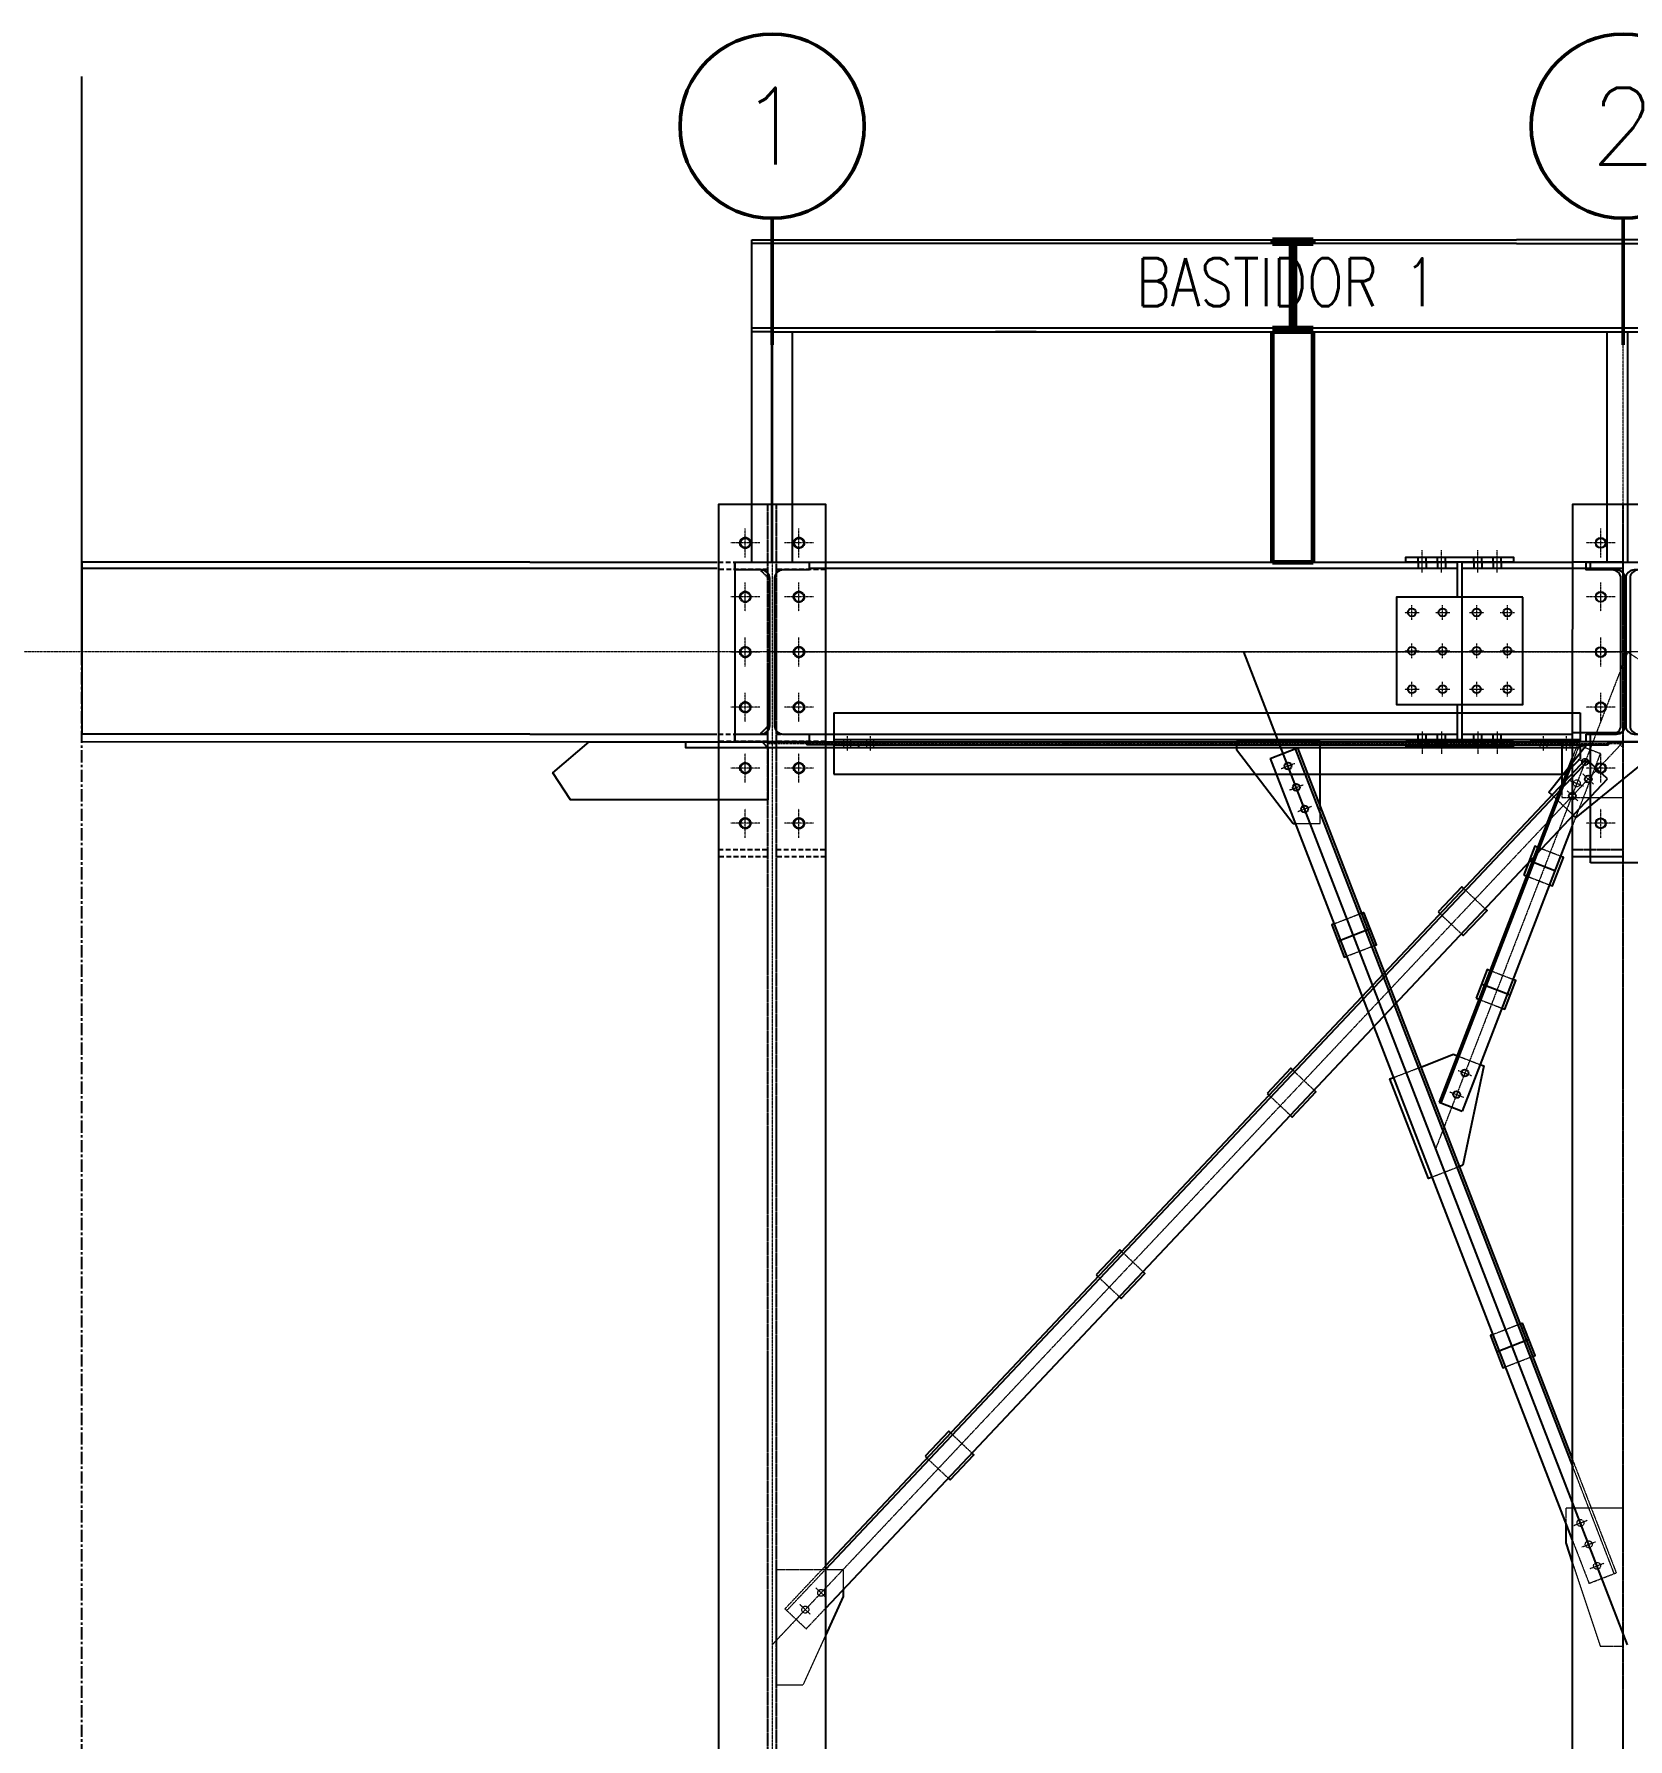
# Model space of a CAD drawing. Header units: millimetres. Extents: x 13669 to 217197, y -88248 to 24578.
# Drawn here: x 61911 to 66065, y -13312 to -8868 of the extents above; entities that cross this region are included whole.
import ezdxf
from ezdxf.enums import TextEntityAlignment as Align

# ---------------------------------------------------------------- set-up
doc = ezdxf.new("R2010")
doc.units = ezdxf.units.MM
for name, pattern in [('CENTER', [50.8, 31.75, -6.35, 6.35, -6.35]), ('CENTER2', [1.125, 0.75, -0.125, 0.125, -0.125]), ('DASHED', [19.05, 12.7, -6.35]), ('DASHED2', [0.375, 0.25, -0.125])]:
    doc.linetypes.add(name, pattern=pattern)
for name, color, linetype in [('CHAPA PISO', 3, 'Continuous'), ('Tx-DDIM', 1, 'Continuous'), ('Tx-EJES', 1, 'CENTER'), ('Tx-TEXT', 3, 'Continuous'), ('Tx_M_EQUIPOS', 4, 'Continuous'), ('Tx_M_EXISTENTES', 8, 'Continuous'), ('Tx_M_OCULTOS', 2, 'DASHED2'), ('Tx_M_OCULTOS FINO', 1, 'DASHED2'), ('Tx_OCULTOS', 2, 'DASHED')]:
    doc.layers.add(name, color=color, linetype=linetype)
for name, color, linetype, lineweight in [('ITEM', 1, 'Continuous', 50), ('TITULOS', 6, 'Continuous', 60), ('Tx_EJES', 1, 'CENTER2', 5), ('Tx_M_CONTORNO FINO', 1, 'Continuous', 5), ('Tx_M_OCULTAS FINO', 1, 'DASHED2', 5)]:
    doc.layers.add(name, color=color, linetype=linetype, lineweight=lineweight)
doc.styles.add('ESTILO 1', font='romans.shx', dxfattribs={"width": 0.8})
doc.styles.add('ROMANS', font='romans.shx', dxfattribs={"width": 0.9})

# ---------------------------------------------------------------- blocks, each defined once
blk = doc.blocks.new('*U247')
at = {"color": 0}
blk.add_line((0, 3), (0, 7.123), dxfattribs=at)
blk.add_circle((0, 0), 3, dxfattribs=at)
at = {"color": 3, "style": 'ROMANS'}
blk.add_attdef('Nº', text='', height=2.5, dxfattribs=at).set_placement((0, 0), align=Align.MIDDLE_CENTER)
blk = doc.blocks.new('*U248')
at = {"color": 0}
blk.add_line((0, 3), (0, 7.123), dxfattribs=at)
blk.add_circle((0, 0), 3, dxfattribs=at)
at = {"color": 3, "style": 'ROMANS'}
blk.add_attdef('Nº', text='', height=2.5, dxfattribs=at).set_placement((0, 0), align=Align.MIDDLE_CENTER)

msp = doc.modelspace()

# ---------------------------------------------------------------- linework, layer by layer
msp.add_line((62034.974428, -10478.7665934), (62034.974428, -8978.7665934))
at = {"layer": 'CHAPA PISO'}
for p, q in [((63781.4744281, -9404.2665933), (65774.5966871, -9404.2665933)), ((63781.4744281, -9644.2665934), (63781.4744281, -9404.2665933)), ((65774.5966871, -9414.2665933), (63781.4744281, -9414.2665933)), ((66117.4744279, -9404.2665933), (65774.5966871, -9404.2665933)), ((65774.5966871, -9414.2665933), (66117.4744279, -9414.2665933)), ((63781.4744281, -9634.2665933), (65774.5966871, -9634.2665933)), ((65774.5966871, -9634.2665933), (66117.4744279, -9634.2665933)), ((63834.1389849, -9644.2665934), (63781.4744281, -9644.2665934)), ((63781.4744281, -10244.2665934), (63781.4744281, -9644.2665934)), ((63834.1389849, -10244.2665934), (63834.1389849, -9644.2665934)), ((63834.1389849, -9644.2665934), (65774.5966871, -9644.2665934)), ((63834.4744281, -9644.2665934), (63834.4744281, -10244.2665934)), ((63887.4744281, -10244.2665934), (63887.4744281, -9644.2665934)), ((64523.0025061, -9644.2665934), (64417.0025061, -9644.2665934)), ((65774.5966871, -9644.2665934), (66117.4744279, -9644.2665934)), ((66011.4744279, -10244.2665934), (66011.4744279, -9644.2665934)), ((66064.4744279, -9644.2665934), (66064.4744279, -10244.2665934))]:
    msp.add_line(p, q, dxfattribs=at)
at = {"layer": 'TITULOS'}
for p, q in [((65245.2384671, -9404.2665933), (65139.2384671, -9404.2665933)), ((65139.2384671, -9404.2665933), (65139.2384671, -9414.2665933)), ((65139.2384671, -9414.2665933), (65245.2384671, -9414.2665933)), ((65187.2384671, -9634.2665933), (65187.2384671, -9414.2665933)), ((65197.2384671, -9414.2665933), (65197.2384671, -9634.2665933)), ((65245.2384671, -9404.2665933), (65245.2384671, -9414.2665933)), ((65139.2384671, -9634.2665933), (65245.2384671, -9634.2665933)), ((65139.2384671, -10244.2665935), (65139.2384671, -9644.2665934)), ((65245.2384671, -9644.2665934), (65139.2384671, -9644.2665934)), ((65245.2384671, -10244.2665935), (65245.2384671, -9644.2665934)), ((65139.2384671, -10244.2665935), (65245.2384671, -10244.2665935))]:
    msp.add_line(p, q, dxfattribs=at)
at = {"layer": 'Tx-DDIM'}
for p, q in [((66064.4744279, -13066.9465937), (65064.4744279, -10478.7665934)), ((65808.2397788, -11022.6380909), (65874.9815318, -11048.4252282)), ((65309.5076526, -11232.2665815), (65393.4592517, -11199.8300435)), ((65684.0644274, -11344.0262521), (65758.6880711, -11372.8587304)), ((65723.1143333, -12302.7551205), (65807.0659324, -12270.3185824))]:
    msp.add_line(p, q, dxfattribs=at)
at = {"layer": 'Tx-EJES'}
msp.add_line((62034.974428, -24889.1679754), (62034.974428, -8979.0897155), dxfattribs=at)
at = {"layer": 'Tx_EJES'}
for p, q in [((63834.4744281, -9582.9670959), (63834.4744281, -13633.0656243)), ((63764.4744281, -10232.2165936), (63764.4744281, -10156.8165936)), ((63904.4744281, -10232.2165935), (63904.4744281, -10156.8165935)), ((65994.4744279, -10232.2165936), (65994.4744279, -10156.8165936)), ((63802.1744281, -10194.5165936), (63726.7744281, -10194.5165936)), ((63942.1744281, -10194.5165935), (63866.7744281, -10194.5165936)), ((65529.0494279, -10270.1415929), (65529.0494279, -10213.5915929)), ((65579.0494279, -10270.1415929), (65579.0494279, -10213.5915929)), ((65674.2994279, -10270.1415929), (65674.2994279, -10213.5915929)), ((65724.2994279, -10270.1415929), (65724.2994279, -10213.5915929)), ((66032.1744279, -10194.5165936), (65956.7744279, -10194.5165936)), ((65529.0494279, -10271.7665934), (65529.0494279, -10234.0665934)), ((65579.0494279, -10271.7665926), (65579.0494279, -10234.0665926)), ((65674.2994279, -10271.7665934), (65674.2994279, -10234.0665934)), ((65724.2994279, -10271.7665932), (65724.2994279, -10234.0665932)), ((63764.4744281, -10372.8165936), (63764.4744281, -10297.4165936)), ((63904.4744281, -10372.8165935), (63904.4744281, -10297.4165935)), ((65994.4744279, -10372.8165936), (65994.4744279, -10297.4165936)), ((63802.1744281, -10335.1165936), (63726.7744281, -10335.1165936)), ((63942.1744281, -10335.1165936), (63866.7744281, -10335.1165936)), ((66032.1744279, -10335.1165936), (65956.7744279, -10335.1165936)), ((65483.3744307, -10375.7665929), (65521.0744307, -10375.7665929)), ((65483.3744307, -10375.7665935), (65521.0744307, -10375.7665935)), ((65502.2244307, -10394.6165929), (65502.2244307, -10356.9165929)), ((65502.2244307, -10394.6165935), (65502.2244307, -10356.9165935)), ((65563.3744307, -10375.7665929), (65601.0744307, -10375.7665929)), ((65563.3744307, -10375.7665935), (65601.0744307, -10375.7665935)), ((65582.2244307, -10394.6165929), (65582.2244307, -10356.9165929)), ((65582.2244307, -10394.6165935), (65582.2244307, -10356.9165935)), ((65652.2744307, -10375.7665929), (65689.9744307, -10375.7665929)), ((65652.2744307, -10375.7665935), (65689.9744307, -10375.7665935)), ((65671.1244307, -10394.6165929), (65671.1244307, -10356.9165929)), ((65671.1244307, -10394.6165935), (65671.1244307, -10356.9165935)), ((65732.2744307, -10375.7665929), (65769.9744307, -10375.7665929)), ((65732.2744307, -10375.7665935), (65769.9744307, -10375.7665935)), ((65751.1244307, -10394.6165929), (65751.1244307, -10356.9165929)), ((65751.1244307, -10394.6165935), (65751.1244307, -10356.9165935)), ((63764.4744281, -10516.7165936), (63764.4744281, -10441.3165936)), ((63904.4744281, -10516.7165935), (63904.4744281, -10441.3165935)), ((65994.4744279, -10516.7165936), (65994.4744279, -10441.3165936)), ((68684.4744281, -10478.7665934), (57624.1389852, -10478.7665934)), ((63802.1744281, -10479.0165936), (63726.7744281, -10479.0165936)), ((74894.809871, -10478.7665934), (63834.4744281, -10478.7665934)), ((63834.4744281, -10478.7665934), (66053.1744279, -10478.7665934)), ((63942.1744281, -10479.0165935), (63866.7744281, -10479.0165936)), ((65483.3744307, -10475.7665929), (65521.0744307, -10475.7665929)), ((65483.3744307, -10475.7665935), (65521.0744307, -10475.7665935)), ((65502.2244307, -10494.6165929), (65502.2244307, -10456.9165929)), ((65502.2244307, -10494.6165935), (65502.2244307, -10456.9165935)), ((65563.3744307, -10475.7665929), (65601.0744307, -10475.7665929)), ((65563.3744307, -10475.7665935), (65601.0744307, -10475.7665935)), ((66064.4744279, -10478.7665934), (65564.4744279, -11772.8565936)), ((65582.2244307, -10494.6165929), (65582.2244307, -10456.9165929)), ((65582.2244307, -10494.6165935), (65582.2244307, -10456.9165935)), ((65652.2744307, -10475.7665929), (65689.9744307, -10475.7665929)), ((65652.2744307, -10475.7665935), (65689.9744307, -10475.7665935)), ((65671.1244307, -10494.6165929), (65671.1244307, -10456.9165929)), ((65671.1244307, -10494.6165935), (65671.1244307, -10456.9165935)), ((65732.2744307, -10475.7665929), (65769.9744307, -10475.7665929)), ((65732.2744307, -10475.7665935), (65769.9744307, -10475.7665935)), ((65751.1244307, -10494.6165929), (65751.1244307, -10456.9165929)), ((65751.1244307, -10494.6165935), (65751.1244307, -10456.9165935)), ((66032.1744279, -10479.0165936), (65956.7744279, -10479.0165936)), ((66064.4744279, -10478.7665934), (70044.8098709, -13066.9465937)), ((65483.3744307, -10575.7665929), (65521.0744307, -10575.7665929)), ((65483.3744307, -10575.7665935), (65521.0744307, -10575.7665935)), ((65502.2244307, -10594.6165929), (65502.2244307, -10556.9165929)), ((65502.2244307, -10594.6165935), (65502.2244307, -10556.9165935)), ((65563.3744307, -10575.7665929), (65601.0744307, -10575.7665929)), ((65563.3744307, -10575.7665935), (65601.0744307, -10575.7665935)), ((65582.2244307, -10594.6165929), (65582.2244307, -10556.9165929)), ((65582.2244307, -10594.6165935), (65582.2244307, -10556.9165935)), ((65652.2744307, -10575.7665929), (65689.9744307, -10575.7665929)), ((65652.2744307, -10575.7665935), (65689.9744307, -10575.7665935)), ((65671.1244307, -10594.6165929), (65671.1244307, -10556.9165929)), ((65671.1244307, -10594.6165935), (65671.1244307, -10556.9165935)), ((65732.2744307, -10575.7665929), (65769.9744307, -10575.7665929)), ((65732.2744307, -10575.7665935), (65769.9744307, -10575.7665935)), ((65751.1244307, -10594.6165929), (65751.1244307, -10556.9165929)), ((65751.1244307, -10594.6165935), (65751.1244307, -10556.9165935)), ((63764.4744281, -10660.6165936), (63764.4744281, -10585.2165936)), ((63904.4744281, -10660.6165935), (63904.4744281, -10585.2165935)), ((65994.4744279, -10660.6165936), (65994.4744279, -10585.2165936)), ((63802.1744281, -10622.9165935), (63726.7744281, -10622.9165936)), ((63942.1744281, -10622.9165935), (63866.7744281, -10622.9165935)), ((66032.1744279, -10622.9165935), (65956.7744279, -10622.9165936)), ((64021.7823862, -10727.5665934), (64021.7823862, -10706.8665934)), ((64030.7823862, -10736.2165934), (64030.7823862, -10698.2165934)), ((64039.7823862, -10727.5665934), (64039.7823862, -10706.8665934)), ((64081.7823862, -10727.5665934), (64081.7823862, -10706.8665934)), ((64090.7823862, -10736.2165934), (64090.7823862, -10698.2165934)), ((64099.7823862, -10727.5665934), (64099.7823862, -10706.8665934)), ((65529.1642191, -10685.7665935), (65529.1642191, -10723.4665935)), ((65529.1642191, -10687.3915927), (65529.1642191, -10743.9415927)), ((65579.1642191, -10685.7665936), (65579.1642191, -10723.4665936)), ((65579.1642191, -10687.3915927), (65579.1642191, -10743.9415927)), ((65674.4142191, -10685.7665929), (65674.4142191, -10723.4665929)), ((65674.4142191, -10687.3915927), (65674.4142191, -10743.9415927)), ((65724.4142191, -10685.7665936), (65724.4142191, -10723.4665936)), ((65724.4142191, -10687.3915927), (65724.4142191, -10743.9415927)), ((65836.5128167, -10727.5665934), (65836.5128167, -10706.8665934)), ((65845.5128167, -10736.2165934), (65845.5128167, -10698.2165934)), ((65854.5128167, -10727.5665934), (65854.5128167, -10706.8665934)), ((65896.5128167, -10727.5665934), (65896.5128167, -10706.8665934)), ((65905.5128167, -10736.2165934), (65905.5128167, -10698.2165934)), ((65914.5128167, -10727.5665934), (65914.5128167, -10706.8665934)), ((63764.4744281, -10819.1290468), (63764.4744281, -10743.7290468)), ((63823.1744281, -10717.2165934), (66053.1744279, -10717.2165934)), ((66053.1744279, -10713.2665934), (63834.4744281, -13066.9465934)), ((63904.4744281, -10819.1290468), (63904.4744281, -10743.7290468)), ((65994.4744279, -10819.1290468), (65994.4744279, -10743.7290468)), ((63802.1744281, -10781.4290468), (63726.7744281, -10781.4290468)), ((63942.1744281, -10781.4290468), (63866.7744281, -10781.4290468)), ((65161.5621006, -10782.7652926), (65197.0083314, -10769.0698654)), ((65936.0456207, -10758.4451372), (65971.4918515, -10772.1405644)), ((65975.6623317, -10823.1937982), (65948.0110963, -10797.1283194)), ((66032.1744279, -10781.4290468), (65956.7744279, -10781.4290468)), ((65183.1864593, -10838.7330254), (65218.6326901, -10825.0375982)), ((65934.5063127, -10866.8536435), (65906.8550773, -10840.7881648)), ((65914.421262, -10814.41287), (65949.8674927, -10828.1082972)), ((65204.810818, -10894.7007581), (65240.2570488, -10881.0053309)), ((63802.1744281, -10925.4290468), (63726.7744281, -10925.4290468)), ((63764.4744281, -10963.1290468), (63764.4744281, -10887.7290468)), ((63942.1744281, -10925.4290468), (63866.7744281, -10925.4290468)), ((63904.4744281, -10963.1290468), (63904.4744281, -10887.7290468)), ((66032.1744279, -10925.4290468), (65956.7744279, -10925.4290468)), ((65994.4744279, -10963.1290468), (65994.4744279, -10887.7290468)), ((65622.6571304, -11569.55096), (65658.1033612, -11583.2463872)), ((65601.0327717, -11625.5186928), (65636.4790025, -11639.21412)), ((65923.9023858, -12755.8391722), (65959.3486166, -12742.1437451)), ((65945.5267445, -12811.806905), (65980.9729753, -12798.1114778)), ((65967.1511033, -12867.7746378), (66002.597334, -12854.0792106)), ((63976.0949435, -12944.4097222), (63948.4437081, -12918.3442435)), ((63934.9389244, -12988.0695676), (63907.287689, -12962.0040888))]:
    msp.add_line(p, q, dxfattribs=at)
at = {"layer": 'Tx_EJES', "extrusion": (6.12323e-17, 1, -1.83697e-16)}
msp.add_line((66053.1744279, -16337.7073797), (66053.1744279, -9677.9867622), dxfattribs=at)
at = {"layer": 'Tx_EJES'}
msp.add_lwpolyline([(65922.8689244, -10903.9827587), (65867.5664536, -10851.8518013)], dxfattribs=at)
at = {"layer": 'Tx_M_CONTORNO FINO'}
for centre in [(65994.4744279, -10194.5165936), (65994.4744279, -10335.1165936), (65994.4744279, -10479.0165936), (65994.4744279, -10622.9165936), (65994.4744279, -10781.4290468), (65994.4744279, -10925.4290468)]:
    msp.add_circle(centre, 14, dxfattribs=at)
at = {"layer": 'Tx_M_EQUIPOS'}
for p, q in [((63203.1744281, -10244.2665935), (62034.974428, -10244.2665935)), ((62034.974428, -10244.2665935), (62034.974428, -10692.6665934)), ((63203.1744281, -10261.5665935), (62034.974428, -10261.5665935)), ((63203.1744281, -10244.2665935), (63690.9744281, -10244.2665935)), ((63690.9744281, -10261.5665935), (63203.1744281, -10261.5665935)), ((63737.4744281, -10244.2665934), (63737.4744281, -10713.2665934)), ((63803.4744281, -10264.8665934, -248.168496), (63737.7744281, -10264.8665934, -248.168496)), ((63931.4744281, -10244.2665935), (65620.1744278, -10244.2665935)), ((65619.7744279, -10261.5665935), (63931.4744281, -10261.5665935)), ((65620.1744278, -10244.2665935), (65620.1744278, -10335.7665935)), ((65633.1744279, -10335.7665935), (65633.1744279, -10244.2665935)), ((65633.1744279, -10244.2665935), (65920.9744279, -10244.2665935)), ((65920.9744279, -10261.5665935), (65633.1744279, -10261.5665935)), ((63828.4744281, -10667.6665934, -248.168496), (63828.4744281, -10289.8665934, -248.168496)), ((65633.1744279, -10713.2665927), (65633.1744279, -10335.7665935)), ((65620.1744278, -10615.7665935), (65620.1744278, -10713.2665927)), ((63995.7823862, -10637.2665934), (65940.5128167, -10637.2665934)), ((63995.7823862, -10637.2665934), (63995.7823862, -10713.2665934)), ((65940.5128167, -10637.2665934), (65940.5128167, -10713.2665934)), ((63203.1744281, -10692.6665934), (62034.974428, -10692.6665934)), ((62034.974428, -10713.2665934), (62034.974428, -10692.6665934)), ((63203.1744281, -10692.6665934), (63690.023303, -10692.6665934)), ((63737.4744281, -10713.2665934), (63737.4744281, -10692.6665934)), ((63737.4744281, -10713.2665934), (63737.4744281, -10692.6665934)), ((63737.7744281, -10692.6665934, -248.168496), (63803.4744281, -10692.6665934, -248.168496)), ((63931.4744281, -10692.6665934), (65620.1744278, -10692.6665934)), ((63995.7823862, -10706.8665934), (65940.5128167, -10706.8665934)), ((65633.1744279, -10692.6665934), (65920.342351, -10692.6665934)), ((62034.974428, -10713.2665934), (63694.4744281, -10711.7665935)), ((63931.4744281, -10713.2665934), (65920.342351, -10713.2665934)), ((63995.7823862, -10713.2665934), (65940.5128167, -10713.2665934)), ((63995.7823862, -10721.1665934), (65940.5128167, -10721.1665934)), ((63995.7823862, -10721.1665934), (63995.7823862, -10797.1665934)), ((63995.7823862, -10727.5665934), (65940.5128167, -10727.5665934)), ((65133.0903671, -10756.2443501), (65203.9828286, -10728.8534958)), ((65198.0129371, -10731.160094), (65921.4742732, -12603.6082552)), ((65203.9828286, -10728.8534958), (65919.9744279, -12581.9686335)), ((65940.5128167, -10721.1665934), (65940.5128167, -10757.1665934)), ((65967.4744279, -11028.5065935), (65967.4744279, -10713.2665935)), ((63974.4744281, -12860.1146754), (65956.7378282, -10757.2554697)), ((63974.4744281, -12869.4450239), (65961.3948784, -10761.645445)), ((63995.7823862, -10797.1665934), (65900.5128167, -10797.1665934)), ((65133.0903671, -10756.2443501), (65920.3098708, -12793.7101257)), ((65920.3098708, -10754.7777102), (65573.4938337, -11652.4000412)), ((65920.3098708, -10768.0960242), (65577.9712524, -11654.1299899)), ((65900.5128167, -10797.1665934), (65940.5128167, -10757.1665934)), ((66012.040299, -10809.3864271), (65956.7378282, -10757.2554697)), ((63974.4744281, -12970.9125637), (66012.040299, -10809.3864271)), ((65920.3098708, -10932.3552305), (65633.1927487, -11675.4660239)), ((66161.4744279, -11028.5065935), (65967.4744279, -11028.5065935)), ((65525.3577118, -11560.6295412), (65611.0186555, -11527.5325605)), ((65611.0186555, -11527.5325605), (65620.346611, -11531.1366203)), ((65689.3734814, -11557.8066627), (65635.0945952, -11816.9018606)), ((65680.0455259, -11554.2026029), (65689.3734814, -11557.8066627)), ((65573.4938337, -11652.4000412), (65633.1927487, -11675.4660239)), ((65635.0945952, -11816.9018606), (65625.7666398, -11820.5059204))]:
    msp.add_line(p, q, dxfattribs=at)
for points in [[(63974.4744281, -13803.7285557), (63974.4744281, -10760.9747686), (63974.4744281, -10094.2665935), (63694.4744281, -10094.2665935), (63694.4744281, -10745.0747686), (63694.4744281, -13462.402693)], [(66209.3098708, -16528.0397539), (66209.3098708, -10760.9747686), (66207.9744279, -10094.2665935), (65920.9744279, -10094.2665935), (65920.3098708, -10745.0747686), (65920.3098708, -16175.7427027)], [(63357.383308, -10713.2665934), (63808.1744281, -10713.2665934), (63823.1744281, -10728.2665934), (63823.1744281, -10863.7966672), (63309.1187757, -10863.7966672), (63263.2905054, -10793.3994397), (63357.383308, -10713.2665934)], [(65262.8813398, -10881.2934447), (65262.8813398, -10713.2665934), (65045.1785829, -10713.2665934), (65045.1785829, -10733.2665934), (65192.8813398, -10925.5955773)], [(65867.5664536, -10851.8518013), (65859.450243, -10844.2010431), (65957.1744279, -10721.1665934), (66013.5128167, -10721.1665934), (66021.5128167, -10713.2665934), (66147.5664536, -10713.2665934), (66147.5664536, -10733.2665934), (65929.6747007, -10910.398234), (65922.8689244, -10903.9827587)], [(65918.5444945, -10713.2665934), (65893.2835732, -10713.2665934), (65893.2835732, -10824.7266333)], [(65192.8813398, -10925.5955773), (65198.5229209, -10925.5955773)], [(65830.1183824, -10988.2095169), (65822.656018, -10985.3262691), (65793.8235397, -11059.9499128)], [(65860.9846827, -11085.8990906), (65868.4471834, -11088.7823911), (65897.2796617, -11014.1587474), (65889.817161, -11011.2754469)], [(65793.8235397, -11059.9499128), (65801.2859041, -11062.8331606)], [(65637.6072164, -11095.8011669), (65632.5135678, -11090.9996313), (65570.7795392, -11156.4893993)], [(65631.1756587, -11213.4218923), (65636.2693073, -11218.2234279), (65698.0033358, -11152.7336599), (65692.9096872, -11147.9321243)], [(65299.8189524, -11187.7679401), (65293.2893836, -11190.290782), (65325.7259216, -11274.2423811), (65332.2554905, -11271.7195393)], [(65377.2409827, -11157.8542439), (65370.7114139, -11160.3770857)], [(65403.1479519, -11244.3286849), (65409.6775208, -11241.805843), (65377.2409827, -11157.8542439)], [(65570.7795392, -11156.4893993), (65575.8731879, -11161.2909349)], [(65705.9430309, -11309.5976781), (65698.4806665, -11306.7144303), (65669.6481882, -11381.338074)], [(65736.8093312, -11407.2872517), (65744.2718319, -11410.1705522), (65773.1043102, -11335.5469086), (65765.6418095, -11332.6636081)], [(65669.6481882, -11381.338074), (65677.1105526, -11384.2213218)], [(65191.7503435, -11568.7828249), (65186.6566949, -11563.9812894), (65124.9226663, -11629.4710574)], [(65554.8741783, -11847.8967748), (65545.5462228, -11851.5008346), (65445.1372949, -11591.6244554), (65454.4652503, -11588.0203956)], [(65124.9226663, -11629.4710574), (65130.0163149, -11634.272593)], [(65185.3187857, -11686.4035504), (65190.4124344, -11691.205086), (65252.1464629, -11625.7153179), (65247.0528143, -11620.9137824)], [(64745.8934706, -12041.764483), (64740.799822, -12036.9629474), (64679.0657934, -12102.4527155)], [(64679.0657934, -12102.4527155), (64684.159442, -12107.254251)], [(64739.4619128, -12159.3852085), (64744.5555614, -12164.186744), (64806.28959, -12098.696976), (64801.1959414, -12093.8954404)], [(65713.4256331, -12258.2564791), (65706.8960642, -12260.7793209), (65739.3326023, -12344.7309201), (65745.8621711, -12342.2080782)], [(65790.8476634, -12228.3427828), (65784.3180946, -12230.8656247)], [(65816.7546326, -12314.8172238), (65823.2842015, -12312.294382), (65790.8476634, -12228.3427828)], [(64300.0365976, -12514.746141), (64294.942949, -12509.9446055), (64233.2089205, -12575.4343735)], [(64233.2089205, -12575.4343735), (64238.3025691, -12580.2359091)], [(64293.6050399, -12632.3668665), (64298.6986885, -12637.1684021), (64360.4327171, -12571.678634), (64355.3390684, -12566.8770985)], [(65903.1744279, -12749.3605149), (65903.1744279, -12800.5903772)], [(65903.1744279, -12800.5903772), (65920.3098708, -12851.9967062)], [(63974.4744281, -13042.1152348), (64020.5966236, -12940.9142925), (64020.5966236, -12921.9844125)]]:
    msp.add_lwpolyline(points, dxfattribs=at)
for points in [[(63737.4744281, -10692.6665934), (63805.9744281, -10692.6665934, 0.4142135624), (63828.1744281, -10670.4665934), (63828.1744281, -10287.0665934, 0.4142135624), (63805.9744281, -10264.8665934), (63737.4744281, -10264.8665934), (63737.4744281, -10244.2665934), (63931.4744281, -10244.2665934), (63931.4744281, -10264.8665934), (63862.9744281, -10264.8665934, 0.4142135624), (63840.7744281, -10287.0665934), (63840.7744281, -10670.4665934, 0.4142135624), (63862.9744281, -10692.6665934), (63931.4744281, -10692.6665934), (63931.4744281, -10713.2665934), (63737.4744281, -10713.2665934)], [(65956.1744279, -10692.6665934), (66024.6744279, -10692.6665934, 0.4142135624), (66046.8744279, -10670.4665934), (66046.8744279, -10287.0665934, 0.4142135624), (66024.6744279, -10264.8665934), (65956.1744279, -10264.8665934), (65956.1744279, -10244.2665934), (66150.1744279, -10244.2665934), (66150.1744279, -10264.8665934), (66081.6744279, -10264.8665934, 0.4142135624), (66059.4744279, -10287.0665934), (66059.4744279, -10670.4665934, 0.4142135624), (66081.6744279, -10692.6665934), (66150.1744279, -10692.6665934), (66150.1744279, -10713.2665934), (65956.1744279, -10713.2665934)], [(65967.4744279, -10692.6665934), (66035.9744279, -10692.6665934, 0.4142135624), (66058.1744279, -10670.4665934), (66058.1744279, -10287.0665934, 0.4142135624), (66035.9744279, -10264.8665934), (65967.4744279, -10264.8665934), (65967.4744279, -10244.2665934), (66161.4744279, -10244.2665934), (66161.4744279, -10264.8665934), (66092.9744279, -10264.8665934, 0.4142135624), (66070.7744279, -10287.0665934), (66070.7744279, -10670.4665934, 0.4142135624), (66092.9744279, -10692.6665934), (66161.4744279, -10692.6665934), (66161.4744279, -10713.2665934), (65967.4744279, -10713.2665934)]]:
    msp.add_lwpolyline(points, format="xyb", close=True, dxfattribs=at)
for points in [[(65766.6744279, -10244.2665929), (65486.6744279, -10244.2665929), (65486.6744279, -10231.5665929), (65766.6744279, -10231.5665929)], [(65791.1244307, -10335.7665929), (65462.2244307, -10335.7665929), (65462.2244307, -10615.7665929), (65791.1244307, -10615.7665929)], [(63609.4744282, -10713.2665934), (64059.4744279, -10713.2665934), (64059.4744279, -10729.0665934), (63609.4744282, -10729.0665934)], [(63926.1678117, -10713.2665934), (64136.1678117, -10713.2665934), (64136.1678117, -10721.1665934), (63926.1678117, -10721.1665934)], [(64599.6476014, -10713.2665934), (64689.6476014, -10713.2665934), (64689.6476014, -10721.1665934), (64599.6476014, -10721.1665934)], [(65249.6476014, -10713.2665934), (65339.6476014, -10713.2665934), (65339.6476014, -10721.1665934), (65249.6476014, -10721.1665934)], [(65766.7892191, -10713.2665927), (65486.7892191, -10713.2665927), (65486.7892186, -10725.9665929), (65766.7892186, -10725.9665929)], [(66013.5128167, -10713.2665934), (65810.5128167, -10713.2665934), (65810.5128167, -10721.1665934), (66013.5128167, -10721.1665934)]]:
    msp.add_lwpolyline(points, close=True, dxfattribs=at)
for centre, radius in [((65502.2244307, -10375.7665929), 10.5), ((65502.2244307, -10375.7665935), 10.5), ((65582.2244307, -10375.7665929), 10.5), ((65582.2244307, -10375.7665935), 10.5), ((65671.1244307, -10375.7665929), 10.5), ((65671.1244307, -10375.7665935), 10.5), ((65751.1244307, -10375.7665929), 10.5), ((65751.1244307, -10375.7665935), 10.5), ((65502.2244307, -10475.7665929), 10.5), ((65502.2244307, -10475.7665935), 10.5), ((65582.2244307, -10475.7665929), 10.5), ((65582.2244307, -10475.7665935), 10.5), ((65671.1244307, -10475.7665929), 10.5), ((65671.1244307, -10475.7665935), 10.5), ((65751.1244307, -10475.7665929), 10.5), ((65751.1244307, -10475.7665935), 10.5), ((65502.2244307, -10575.7665929), 10.5), ((65502.2244307, -10575.7665935), 10.5), ((65582.2244307, -10575.7665929), 10.5), ((65582.2244307, -10575.7665935), 10.5), ((65671.1244307, -10575.7665929), 10.5), ((65671.1244307, -10575.7665935), 10.5), ((65751.1244307, -10575.7665929), 10.5), ((65751.1244307, -10575.7665935), 10.5), ((65179.285216, -10775.917579), 9), ((65200.9095747, -10831.8853118), 9), ((65961.836714, -10810.1610588), 9), ((65222.5339334, -10887.8530445), 9), ((65920.680695, -10853.8209042), 9), ((65640.3802458, -11576.3986736), 9), ((65618.7558871, -11632.3664064), 9)]:
    msp.add_circle(centre, radius, dxfattribs=at)
at = {"layer": 'Tx_M_EXISTENTES'}
for centre in [(63764.4744281, -10194.5165936), (63904.4744281, -10194.5165935), (65994.4744279, -10194.5165936), (63764.4744281, -10335.1165936), (63904.4744281, -10335.1165935), (65994.4744279, -10335.1165936), (63764.4744281, -10479.0165936), (63904.4744281, -10479.0165935), (65994.4744279, -10479.0165936), (63764.4744281, -10622.9165936), (63904.4744281, -10622.9165935), (65994.4744279, -10622.9165936), (63764.4744281, -10781.4290468), (63904.4744281, -10781.4290468), (65994.4744279, -10781.4290468), (63764.4744281, -10925.4290468), (63904.4744281, -10925.4290468), (65994.4744279, -10925.4290468)]:
    msp.add_circle(centre, 12.7, dxfattribs=at)
at = {"layer": 'Tx_M_OCULTAS FINO'}
for p, q in [((65933.7351012, -10720.0307975), (65920.3098708, -10754.7777102)), ((65938.2125198, -10721.7607462), (65920.3098708, -10768.0960242)), ((65993.4340162, -10743.0967801), (65920.3098708, -10932.3552305)), ((65933.7351012, -10720.0307975), (65993.4340162, -10743.0967801)), ((65919.9744279, -12581.9686335), (66034.8002497, -12879.1585291)), ((65921.4742732, -12603.6082552), (66028.8303582, -12881.4651274)), ((65920.3098708, -12793.7101257), (65963.9077882, -12906.5493835)), ((63867.9990654, -12973.0677253), (63974.4744281, -12860.1146754)), ((63872.6561156, -12977.4577007), (63974.4744281, -12869.4450239)), ((65963.9077882, -12906.5493835), (66034.8002497, -12879.1585291)), ((63923.3015362, -13025.1986827), (63867.9990654, -12973.0677253)), ((63923.3015362, -13025.1986827), (63974.4744281, -12970.9125637))]:
    msp.add_line(p, q, dxfattribs=at)
for points in [[(65893.2835732, -10824.7266333), (65893.2835732, -10858.0382907), (66053.1744279, -10858.0382907), (66053.1744279, -10728.2665934), (66038.1744279, -10713.2665934), (65920.342351, -10713.2665934)], [(65198.5229209, -10925.5955773), (65262.8813398, -10925.5955773), (65262.8813398, -10881.2934447)], [(65889.817161, -11011.2754469), (65830.1183824, -10988.2095169)], [(65801.2859041, -11062.8331606), (65860.9846827, -11085.8990906)], [(65692.9096872, -11147.9321243), (65637.6072164, -11095.8011669)], [(65370.7114139, -11160.3770857), (65299.8189524, -11187.7679401)], [(65575.8731879, -11161.2909349), (65631.1756587, -11213.4218923)], [(65332.2554905, -11271.7195393), (65403.1479519, -11244.3286849)], [(65765.6418095, -11332.6636081), (65705.9430309, -11309.5976781)], [(65677.1105526, -11384.2213218), (65736.8093312, -11407.2872517)], [(65620.346611, -11531.1366203), (65680.0455259, -11554.2026029)], [(65247.0528143, -11620.9137824), (65191.7503435, -11568.7828249)], [(65454.4652503, -11588.0203956), (65525.3577118, -11560.6295412)], [(65130.0163149, -11634.272593), (65185.3187857, -11686.4035504)], [(65625.7666398, -11820.5059204), (65554.8741783, -11847.8967748)], [(64801.1959414, -12093.8954404), (64745.8934706, -12041.764483)], [(64684.159442, -12107.254251), (64739.4619128, -12159.3852085)], [(65784.3180946, -12230.8656247), (65713.4256331, -12258.2564791)], [(65745.8621711, -12342.2080782), (65816.7546326, -12314.8172238)], [(64355.3390684, -12566.8770985), (64300.0365976, -12514.746141)], [(64238.3025691, -12580.2359091), (64293.6050399, -12632.3668665)], [(65920.3098708, -12710.5903772), (65903.1744279, -12710.5903772), (65903.1744279, -12749.3605149)], [(65920.3098708, -12851.9967062), (65993.1744279, -13070.5903772), (66053.1744279, -13070.5903772), (66053.1744279, -12710.5903772), (65920.3098708, -12710.5903772)], [(64020.5966236, -12921.9844125), (64020.5966236, -12870.9142925), (63845.7744281, -12870.9142925), (63845.7744281, -13170.9142925), (63915.7744281, -13170.9142925), (63974.4744281, -13042.1152348)]]:
    msp.add_lwpolyline(points, dxfattribs=at)
for centre in [(65953.7687361, -10765.2928508), (65932.1443774, -10821.2605836), (65941.6255012, -12748.9914586), (65963.2498599, -12804.9591914), (65984.8742186, -12860.9269242), (63962.2693258, -12931.3769828), (63921.1133067, -12975.0368282)]:
    msp.add_circle(centre, 9, dxfattribs=at)
at = {"layer": 'Tx_M_OCULTOS', "extrusion": (6.12323e-17, 1, -1.83697e-16)}
for p, q in [((63823.1744281, -13619.2906877), (63823.1744281, -10094.2665935)), ((63845.7744281, -13646.8405609), (63845.7744281, -10094.2665935)), ((66053.1744279, -16337.7073797), (66053.1744279, -10094.2665935))]:
    msp.add_line(p, q, dxfattribs=at)
at = {"layer": 'Tx_M_OCULTOS'}
for p, q in [((63803.4744281, -10264.8665934, -248.168496), (63737.7744281, -10264.8665934, -248.168496)), ((63828.4744281, -10289.8665934, -248.168496), (63803.4744281, -10264.8665934, -248.168496)), ((65518.5494279, -10244.2665929), (65518.5494279, -10231.5665929)), ((65518.6642191, -10244.2665935), (65518.6642191, -10261.5665935)), ((65539.4346367, -10244.2665935), (65539.4346367, -10261.5665935)), ((65539.5494279, -10244.2665929), (65539.5494279, -10231.5665929)), ((65568.5494279, -10244.2665929), (65568.5494279, -10231.5665929)), ((65568.6642191, -10244.2665929), (65568.6642191, -10261.5665929)), ((65589.4346367, -10244.2665929), (65589.4346367, -10261.5665929)), ((65589.5494279, -10244.2665929), (65589.5494279, -10231.5665929)), ((65663.7994279, -10244.2665929), (65663.7994279, -10231.5665929)), ((65663.9142191, -10244.2665934), (65663.9142191, -10261.5665934)), ((65684.6846367, -10244.2665934), (65684.6846367, -10261.5665934)), ((65684.7994279, -10244.2665929), (65684.7994279, -10231.5665929)), ((65713.7994279, -10244.2665929), (65713.7994279, -10231.5665929)), ((65713.9142191, -10244.2665934), (65713.9142191, -10261.5665934)), ((65734.6846367, -10244.2665934), (65734.6846367, -10261.5665934)), ((65734.7994279, -10244.2665929), (65734.7994279, -10231.5665929)), ((66053.1744279, -10244.2665936), (65920.9744279, -10244.2665936)), ((66053.1744279, -10261.5665936), (65920.9744279, -10261.5665936)), ((63828.4744281, -10667.6665934, -248.168496), (63828.4744281, -10289.8665934, -248.168496)), ((63737.7744281, -10692.6665934, -248.168496), (63803.4744281, -10692.6665934, -248.168496)), ((63803.4744281, -10692.6665934, -248.168496), (63828.4744281, -10667.6665934, -248.168496)), ((65518.7790103, -10713.2665933), (65518.7790103, -10695.9665933)), ((65539.5494279, -10713.2665933), (65539.5494279, -10695.9665933)), ((65568.7790103, -10713.2665933), (65568.7790103, -10695.9665933)), ((65589.5494279, -10713.2665933), (65589.5494279, -10695.9665933)), ((65664.0290103, -10713.2665928), (65664.0290103, -10695.9665928)), ((65684.7994279, -10713.2665928), (65684.7994279, -10695.9665928)), ((65714.0290103, -10713.2665934), (65714.0290103, -10695.9665934)), ((65734.7994279, -10713.2665934), (65734.7994279, -10695.9665934)), ((66053.1744279, -10689.9665936), (65920.9744279, -10689.9665936)), ((65518.6642191, -10713.2665927), (65518.6642191, -10725.9665929)), ((65539.6642191, -10713.2665927), (65539.6642191, -10725.9665929)), ((65568.6642191, -10713.2665927), (65568.6642191, -10725.9665929)), ((65589.6642191, -10713.2665927), (65589.6642191, -10725.9665929)), ((65663.9142191, -10713.2665927), (65663.9142191, -10725.9665929)), ((65684.9142191, -10713.2665927), (65684.9142191, -10725.9665929)), ((65713.9142191, -10713.2665927), (65713.9142191, -10725.9665929)), ((65734.9142191, -10713.2665927), (65734.9142191, -10725.9665929)), ((66053.1864462, -10713.2665934), (65920.9864461, -10713.2665934)), ((65920.9744279, -10993.6540468), (66053.1744279, -10993.6540468)), ((66053.1744279, -11012.7540468), (65920.9744279, -11012.7540468))]:
    msp.add_line(p, q, dxfattribs=at)
msp.add_lwpolyline([(63737.4744281, -10692.6665934), (63805.9744281, -10692.6665934, 0.4142135624), (63828.1744281, -10670.4665934), (63828.1744281, -10287.0665934, 0.4142135624), (63805.9744281, -10264.8665934), (63737.4744281, -10264.8665934), (63737.4744281, -10244.2665934), (63931.4744281, -10244.2665934), (63931.4744281, -10264.8665934), (63862.9744281, -10264.8665934, 0.4142135624), (63840.7744281, -10287.0665934), (63840.7744281, -10670.4665934, 0.4142135624), (63862.9744281, -10692.6665934), (63931.4744281, -10692.6665934), (63931.4744281, -10713.2665934), (63737.4744281, -10713.2665934)], format="xyb", close=True, dxfattribs=at)
at = {"layer": 'Tx_M_OCULTOS FINO'}
for centre in [(63764.4744281, -10194.5165936), (63904.4744281, -10194.5165935), (63764.4744281, -10335.1165936), (63904.4744281, -10335.1165935), (63764.4744281, -10479.0165936), (63904.4744281, -10479.0165935), (63764.4744281, -10622.9165936), (63904.4744281, -10622.9165935), (63764.4744281, -10781.4290468), (63904.4744281, -10781.4290468), (63764.4744281, -10925.4290468), (63904.4744281, -10925.4290468)]:
    msp.add_circle(centre, 14, dxfattribs=at)
at = {"layer": 'Tx_OCULTOS'}
for p, q in [((63694.4744281, -10244.2665935), (63823.1744281, -10244.2665935)), ((63823.1744281, -10263.3665935), (63694.4744281, -10263.3665935)), ((63845.7744281, -10244.2665935), (63974.4744281, -10244.2665935)), ((63974.4744281, -10263.3665935), (63845.7744281, -10263.3665935)), ((63694.4744281, -10692.6665935), (63823.1744281, -10692.6665935)), ((63845.7744281, -10692.6665935), (63974.4744281, -10692.6665935)), ((63823.1744281, -10711.7665935), (63694.4744281, -10711.7665935)), ((63974.4744281, -10711.7665935), (63845.7744281, -10711.7665935)), ((63694.4744281, -10993.6540468), (63823.1744281, -10993.6540468)), ((63823.1744281, -11012.7540468), (63694.4744281, -11012.7540468)), ((63845.7744281, -10993.6540468), (63974.4744281, -10993.6540468)), ((63974.4744281, -11012.7540468), (63845.7744281, -11012.7540468))]:
    msp.add_line(p, q, dxfattribs=at)

# ---------------------------------------------------------------- block references
at = {"layer": 'ITEM', "color": 1}
ref = msp.add_blockref('*U247', (63834.4744283, -9108.1789725), dxfattribs=dict(at, xscale=-80, yscale=80, zscale=80, rotation=180))
ref.add_attrib('Nº', '1', dxfattribs={"layer": '0', "color": 3, "height": 200, "style": 'ROMANS'}).set_placement((63834.4744283, -9108.1789725), align=Align.MIDDLE_CENTER)
ref = msp.add_blockref('*U248', (66053.1744279, -9108.1789725), dxfattribs=dict(at, xscale=-80, yscale=80, zscale=80, rotation=180))
ref.add_attrib('Nº', '2', dxfattribs={"layer": '0', "color": 3, "height": 200, "style": 'ROMANS'}).set_placement((66053.1744279, -9108.1789725), align=Align.MIDDLE_CENTER)

# ---------------------------------------------------------------- texts
at = {"layer": 'Tx-TEXT', "color": 3, "style": 'ESTILO 1', "width": 0.8}
msp.add_text('BASTIDOR 1', height=125, dxfattribs=at).set_placement((64783.5817808, -9577.4797712))

doc.saveas('drawing.dxf')
